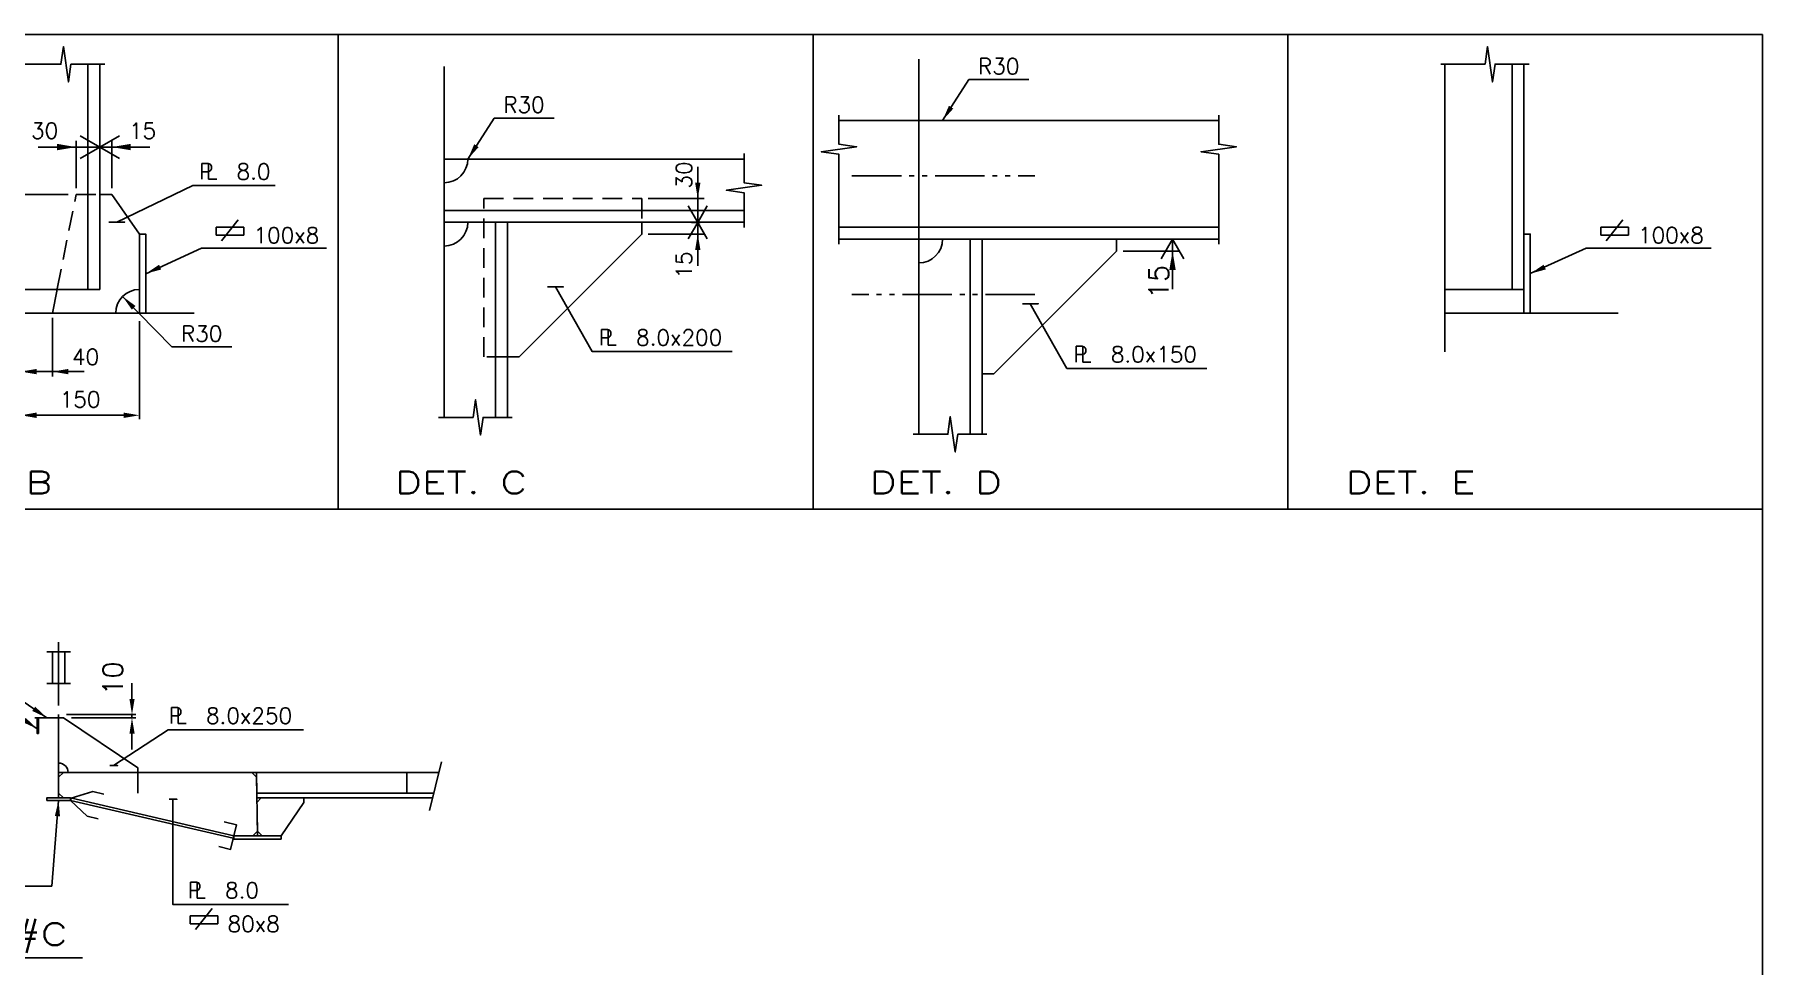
# Model space of a CAD drawing. Extents: x -86245 to 167090, y -69122 to 55245.
# Drawn here: x 30530 to 41450, y 23217 to 29100 of the extents above; entities that cross this region are included whole.
import ezdxf
from ezdxf.enums import TextEntityAlignment as Align

# ---------------------------------------------------------------- set-up
doc = ezdxf.new("R2010")
doc.units = 0
doc.header["$LTSCALE"] = 250
doc.linetypes.add('DASHED', pattern=[0.75, 0.5, -0.25])
doc.linetypes.add('PHANTOM', pattern=[2.1, 1.25, -0.2, 0.125, -0.2, 0.125, -0.2])
doc.layers.get('0').update_dxf_attribs({"linetype": 'CONTINUOUS'})
doc.layers.get('DEFPOINTS').update_dxf_attribs({"linetype": 'CONTINUOUS'})
for name, color, linetype in [('Kuttlinje', 6, 'CONTINUOUS'), ('Ramme', 7, 'CONTINUOUS'), ('S0CO1', 1, 'CONTINUOUS'), ('S0CO2', 2, 'CONTINUOUS'), ('S0CO5', 4, 'CONTINUOUS'), ('S0DA1', 1, 'DASHED'), ('S0DIM', 2, 'CONTINUOUS'), ('S0PH1', 1, 'PHANTOM'), ('S0TX2', 2, 'CONTINUOUS')]:
    doc.layers.add(name, color=color, linetype=linetype)
doc.styles.add('ROMANS', font='romans.shx', dxfattribs={"height": 125})
doc.dimstyles.new('ROAR', dxfattribs={"dimscale": 0.4, "dimtxt": 150, "dimasz": 2.4, "dimexe": 100, "dimexo": 100, "dimgap": 400, "dimtad": 0, "dimdsep": 46, "dimtxsty": 'ROMANS', "dimblk1": 'PILB', "dimblk2": 'PILC', "dimsah": 1, "dimcen": 0, "dimclrd": 1, "dimclre": 1, "dimclrt": 2, "dimadec": 0, "dimazin": 0, "dimtfac": 1, "dimtmove": 2, "dimatfit": 3, "dimldrblk": 'PILB', "dimfxl": 100, "dimtvp": 100, "dimtolj": 1, "dimarcsym": 0})
doc.dimstyles.new('ROAR1', dxfattribs={"dimscale": 0.4, "dimtxt": 2, "dimasz": 2, "dimexe": 75, "dimexo": 75, "dimgap": 500, "dimtad": 0, "dimdsep": 46, "dimtxsty": 'ROMANS', "dimblk1": 'PILD', "dimblk2": 'PILC', "dimsah": 1, "dimcen": 0, "dimclrd": 1, "dimclre": 1, "dimclrt": 2, "dimadec": 0, "dimazin": 0, "dimtfac": 1, "dimtmove": 2, "dimatfit": 3, "dimldrblk": 'PILD', "dimfxl": 1, "dimtvp": 100, "dimtolj": 1, "dimarcsym": 0})
doc.dimstyles.get("Standard").update_dxf_attribs({"dimscale": 50, "dimtxt": 125, "dimasz": 2, "dimexe": 0.5, "dimexo": 1, "dimgap": 1, "dimtad": 1, "dimdsep": 46, "dimtxsty": 'ROMANS', "dimcen": 1.5, "dimclrd": 1, "dimclre": 1, "dimclrt": 2, "dimazin": 2, "dimtfac": 1, "dimtmove": 2, "dimatfit": 3, "dimfxl": 1, "dimtvp": 100, "dimtolj": 1, "dimarcsym": 0})

# ---------------------------------------------------------------- blocks, each defined once
blk = doc.blocks.new('PILD')
at = {"color": 1, "linetype": 'ByBlock'}
blk.add_line((0, 0), (250, 0), dxfattribs=at)
blk.add_solid([(125, 21), (125, -21), (0, 0)], dxfattribs=at)
blk = doc.blocks.new('PILC')
at = {"color": 1, "linetype": 'ByBlock'}
blk.add_line((0, 0), (-250, 0), dxfattribs=at)
blk.add_solid([(-125, 21), (-125, -21), (0, 0)], dxfattribs=at)
blk = doc.blocks.new('*D31')
at = {"layer": 'DEFPOINTS', "color": 0, "transparency": 16777216}
for p in [(-1807, -1761), (-2007, -2005), (-1807, -2130)]:
    blk.add_point(p, dxfattribs=at)
at = {"layer": 'S0DIM', "color": 1, "lineweight": -2, "transparency": 16777216}
for p, q in [((-1807, -1791), (-1807, -2160)), ((-2007, -2035), (-2007, -2160)), ((-2008, -2130), (-2009, -2130)), ((-2007, -2130), (-1807, -2130)), ((-1806, -2130), (-1805, -2130))]:
    blk.add_line(p, q, dxfattribs=at)
at = {"layer": 'S0DIM', "color": 1, "lineweight": -2, "transparency": 16777216, "xscale": 0.8, "yscale": 0.8, "zscale": 0.8}
blk.add_blockref('PILD', (-2007, -2130), dxfattribs=at)
at = {"layer": 'S0DIM', "color": 1, "lineweight": -2, "transparency": 16777216, "xscale": 0.8, "yscale": 0.8, "zscale": 0.8, "rotation": 180}
blk.add_blockref('PILC', (-1807, -2130), dxfattribs=at)
at = {"layer": 'S0DIM', "color": 2, "transparency": 16777216, "insert": (-1597, -2037), "char_height": 100, "attachment_point": 5, "style": 'ROMANS'}
blk.add_mtext('\\A1;40', dxfattribs=at)
blk = doc.blocks.new('*D32')
at = {"layer": 'DEFPOINTS', "color": 0, "transparency": 16777216}
for p in [(-1257, -1761), (-2007, -2005), (-1257, -2406)]:
    blk.add_point(p, dxfattribs=at)
at = {"layer": 'S0CO1', "color": 1, "lineweight": -2, "transparency": 16777216}
for p, q in [((-1257, -1811), (-1257, -2431)), ((-2007, -2055), (-2007, -2431)), ((-1907, -2406), (-1357, -2406))]:
    blk.add_line(p, q, dxfattribs=at)
at = {"layer": 'S0CO1', "color": 1, "transparency": 16777216}
for points in [[(-1907, -2389), (-1907, -2423), (-2007, -2406)], [(-1357, -2389), (-1357, -2423), (-1257, -2406)]]:
    blk.add_solid(points, dxfattribs=at)
at = {"layer": 'S0CO1', "color": 2, "transparency": 16777216, "insert": (-1632, -2306), "char_height": 100, "attachment_point": 5, "style": 'ROMANS'}
blk.add_mtext('\\A1;150', dxfattribs=at)
blk = doc.blocks.new('*D33')
at = {"layer": 'DEFPOINTS', "color": 0, "transparency": 16777216}
for p in [(-1657, -1011), (-2615, -1761), (-2007, -1761)]:
    blk.add_point(p, dxfattribs=at)
at = {"layer": 'S0CO1', "color": 1, "lineweight": -2, "transparency": 16777216}
for p, q in [((-1707, -1011), (-2640, -1011)), ((-2615, -1111), (-2615, -1661)), ((-2057, -1761), (-2640, -1761))]:
    blk.add_line(p, q, dxfattribs=at)
at = {"layer": 'S0CO1', "color": 1, "transparency": 16777216}
for points in [[(-2632, -1111), (-2598, -1111), (-2615, -1011)], [(-2632, -1661), (-2598, -1661), (-2615, -1761)]]:
    blk.add_solid(points, dxfattribs=at)
at = {"layer": 'S0CO1', "color": 2, "transparency": 16777216, "insert": (-2715, -1386), "char_height": 100, "attachment_point": 5, "rotation": 90, "style": 'ROMANS'}
blk.add_mtext('\\A1;150', dxfattribs=at)
blk = doc.blocks.new('PILB')
at = {"color": 1}
for q in [(130, 75), (130, -75)]:
    blk.add_line((0, 0), q, dxfattribs=at)
at = {"color": 1, "linetype": 'ByBlock'}
blk.add_line((0, 0), (250, 0), dxfattribs=at)
blk = doc.blocks.new('*D34')
at = {"layer": 'DEFPOINTS', "color": 0, "transparency": 16777216}
for p in [(-1432, -711), (-1507, -780), (-1432, -1011)]:
    blk.add_point(p, dxfattribs=at)
at = {"layer": 'S0DIM', "color": 1, "lineweight": -2, "transparency": 16777216}
for p, q in [((-1508, -711), (-1509, -711)), ((-1507, -740), (-1507, -671)), ((-1507, -711), (-1432, -711)), ((-1432, -971), (-1432, -671)), ((-1431, -711), (-1430, -711))]:
    blk.add_line(p, q, dxfattribs=at)
at = {"layer": 'S0DIM', "color": 1, "lineweight": -2, "transparency": 16777216, "xscale": 0.9600000000000001, "yscale": 0.9600000000000001, "zscale": 0.9600000000000001}
blk.add_blockref('PILB', (-1507, -711), dxfattribs=at)
at = {"layer": 'S0DIM', "color": 1, "lineweight": -2, "transparency": 16777216, "xscale": 0.9600000000000001, "yscale": 0.9600000000000001, "zscale": 0.9600000000000001, "rotation": 180}
blk.add_blockref('PILC', (-1432, -711), dxfattribs=at)
at = {"layer": 'S0DIM', "color": 2, "transparency": 16777216, "insert": (-1237, -608), "char_height": 100, "attachment_point": 5, "style": 'ROMANS'}
blk.add_mtext('\\A1;15', dxfattribs=at)
blk = doc.blocks.new('*D35')
at = {"layer": 'DEFPOINTS', "color": 0, "transparency": 16777216}
for p in [(-1657, -711), (-1507, -780), (-1657, -1011)]:
    blk.add_point(p, dxfattribs=at)
at = {"layer": 'S0DIM', "color": 1, "lineweight": -2, "transparency": 16777216}
for p, q in [((-1658, -711), (-1659, -711)), ((-1657, -971), (-1657, -671)), ((-1507, -711), (-1657, -711)), ((-1507, -740), (-1507, -671)), ((-1506, -711), (-1505, -711))]:
    blk.add_line(p, q, dxfattribs=at)
at = {"layer": 'S0DIM', "color": 1, "lineweight": -2, "transparency": 16777216, "xscale": 0.9600000000000001, "yscale": 0.9600000000000001, "zscale": 0.9600000000000001, "rotation": 180}
blk.add_blockref('PILB', (-1507, -711), dxfattribs=at)
at = {"layer": 'S0DIM', "color": 1, "lineweight": -2, "transparency": 16777216, "xscale": 0.9600000000000001, "yscale": 0.9600000000000001, "zscale": 0.9600000000000001}
blk.add_blockref('PILC', (-1657, -711), dxfattribs=at)
at = {"layer": 'S0DIM', "color": 2, "transparency": 16777216, "insert": (-1856, -608), "char_height": 100, "attachment_point": 5, "style": 'ROMANS'}
blk.add_mtext('\\A1;30', dxfattribs=at)
blk = doc.blocks.new('*D36')
at = {"layer": 'DEFPOINTS', "color": 0, "transparency": 16777216}
for p in [(-2411, -1611), (-2007, -1611), (-2007, -1761)]:
    blk.add_point(p, dxfattribs=at)
at = {"layer": 'S0CO1', "color": 1, "lineweight": -2, "transparency": 16777216}
for p, q in [((-2411, -1511), (-2411, -1411)), ((-2057, -1611), (-2436, -1611)), ((-2411, -1761), (-2411, -1611)), ((-2057, -1761), (-2436, -1761)), ((-2411, -1861), (-2411, -1961))]:
    blk.add_line(p, q, dxfattribs=at)
at = {"layer": 'S0CO1', "color": 1, "transparency": 16777216}
for points in [[(-2427, -1511), (-2394, -1511), (-2411, -1611)], [(-2427, -1861), (-2394, -1861), (-2411, -1761)]]:
    blk.add_solid(points, dxfattribs=at)
at = {"layer": 'S0CO1', "color": 2, "transparency": 16777216, "insert": (-2492, -1397), "char_height": 100, "attachment_point": 5, "rotation": 90, "style": 'ROMANS'}
blk.add_mtext('\\A1;30', dxfattribs=at)
blk = doc.blocks.new('FLST-2')
at = {"layer": 'S0TX2', "color": 1}
for p, q in [((-256, 101), (-256, 151)), ((-256, 151), (-81, 151)), ((-222, 65), (-117, 198)), ((-81, 151), (-81, 101)), ((-81, 101), (-256, 101))]:
    blk.add_line(p, q, dxfattribs=at)
at = {"layer": 'S0TX2', "style": 'ROMANS'}
blk.add_attdef('FL.ST', (-20, 50), '', height=100, dxfattribs=at)
blk = doc.blocks.new('PLDIM2')
at = {"layer": 'S0TX2', "style": 'ROMANS'}
for s, p in [('P', (-19, 0)), ('L', (23, 0))]:
    blk.add_text(s, height=100, dxfattribs=at).set_placement(p)
blk.add_attdef('XX.X', (168, -1), '', height=100, dxfattribs=at)
blk = doc.blocks.new('*D38')
at = {"layer": 'DEFPOINTS', "color": 0, "transparency": 16777216}
for p in [(53920, 39215), (54273, 39215), (54329, 39290)]:
    blk.add_point(p, dxfattribs=at)
at = {"layer": 'S0DIM', "color": 1, "lineweight": -2, "transparency": 16777216}
for p, q in [((53960, 39215), (54313, 39215)), ((54289, 39290), (54233, 39290)), ((54273, 39291), (54273, 39292)), ((54273, 39290), (54273, 39215)), ((54273, 39214), (54273, 39214))]:
    blk.add_line(p, q, dxfattribs=at)
at = {"layer": 'S0DIM', "color": 1, "lineweight": -2, "transparency": 16777216, "xscale": 0.8, "yscale": 0.8, "zscale": 0.8}
for name, p, rotation in [('PILB', (54273, 39290), 270), ('PILC', (54273, 39215), 90)]:
    blk.add_blockref(name, p, dxfattribs=dict(at, rotation=rotation))
at = {"layer": 'S0DIM', "color": 2, "transparency": 16777216, "insert": (54186, 39020), "char_height": 100, "attachment_point": 5, "rotation": 90, "style": 'ROMANS'}
blk.add_mtext('\\A1;15', dxfattribs=at)
blk = doc.blocks.new('*D39')
at = {"layer": 'DEFPOINTS', "color": 0, "transparency": 16777216}
for p in [(53920, 39440), (54273, 39440), (54329, 39290)]:
    blk.add_point(p, dxfattribs=at)
at = {"layer": 'S0DIM', "color": 1, "lineweight": -2, "transparency": 16777216}
for p, q in [((53960, 39440), (54313, 39440)), ((54273, 39441), (54273, 39442)), ((54273, 39290), (54273, 39440)), ((54289, 39290), (54233, 39290)), ((54273, 39289), (54273, 39289))]:
    blk.add_line(p, q, dxfattribs=at)
at = {"layer": 'S0DIM', "color": 1, "lineweight": -2, "transparency": 16777216, "xscale": 0.8, "yscale": 0.8, "zscale": 0.8}
for name, p, rotation in [('PILC', (54273, 39440), 270), ('PILB', (54273, 39290), 90)]:
    blk.add_blockref(name, p, dxfattribs=dict(at, rotation=rotation))
at = {"layer": 'S0DIM', "color": 2, "transparency": 16777216, "insert": (54186, 39589), "char_height": 100, "attachment_point": 5, "rotation": 90, "style": 'ROMANS'}
blk.add_mtext('\\A1;30', dxfattribs=at)
blk = doc.blocks.new('*D87')
at = {"layer": 'DEFPOINTS', "color": 0, "transparency": 16777216}
for p in [(2328, 1707), (1919, 1632), (2272, 1632)]:
    blk.add_point(p, dxfattribs=at)
at = {"layer": 'S0DIM', "color": 1, "lineweight": -2, "transparency": 16777216}
for p, q in [((2288, 1707), (2232, 1707)), ((2272, 1708), (2272, 1709)), ((2272, 1707), (2272, 1632)), ((1959, 1632), (2312, 1632)), ((2272, 1631), (2272, 1630))]:
    blk.add_line(p, q, dxfattribs=at)
at = {"layer": 'S0DIM', "color": 1, "lineweight": -2, "transparency": 16777216, "xscale": 0.9600000000000001, "yscale": 0.9600000000000001, "zscale": 0.9600000000000001}
for name, p, rotation in [('PILB', (2272, 1707), 270), ('PILC', (2272, 1632), 90)]:
    blk.add_blockref(name, p, dxfattribs=dict(at, rotation=rotation))
at = {"layer": 'S0DIM', "color": 2, "transparency": 16777216, "insert": (2185, 1437), "char_height": 125, "attachment_point": 5, "rotation": 90, "style": 'ROMANS'}
blk.add_mtext('\\A1;15', dxfattribs=at)
blk = doc.blocks.new('ST10073')
at = {"layer": 'S0CO2'}
for p, q in [((1.49, 4), (-1.49, 4)), ((-0.79, 4), (-0.79, 0)), ((0.79, 4), (0.79, 0)), ((-1.49, 0), (1.49, 0))]:
    blk.add_line(p, q, dxfattribs=at)
blk = doc.blocks.new('*D130')
at = {"layer": 'DEFPOINTS', "color": 0, "transparency": 16777216}
for p in [(30683, 24802), (31146, 24802), (30713, 24782)]:
    blk.add_point(p, dxfattribs=at)
at = {"layer": 'S0CO1', "color": 1, "lineweight": -2, "transparency": 16777216}
for p, q in [((31146, 24902), (31146, 25002)), ((30733, 24802), (31171, 24802)), ((31146, 24782), (31146, 24802)), ((30763, 24782), (31171, 24782)), ((31146, 24682), (31146, 24582))]:
    blk.add_line(p, q, dxfattribs=at)
at = {"layer": 'S0CO1', "color": 1, "transparency": 16777216}
for points in [[(31130, 24902), (31163, 24902), (31146, 24802)], [(31130, 24682), (31163, 24682), (31146, 24782)]]:
    blk.add_solid(points, dxfattribs=at)
at = {"layer": 'S0CO1', "color": 2, "transparency": 16777216, "insert": (31025, 25031), "char_height": 125, "attachment_point": 5, "rotation": 90, "style": 'ROMANS'}
blk.add_mtext('\\A1;10', dxfattribs=at)
blk = doc.blocks.new('A')
at = {"layer": 'S0CO1'}
blk.add_lwpolyline([(-3000.003, -2999.995), (0, -2999.995), (0, 0), (-3000.003, 0)], close=True, dxfattribs=at)
at = {"layer": 'S0CO1', "flags": 128}
blk.add_lwpolyline([(-1474.714, -187.369), (-1690.104, -187.369), (-1705.761, -298.774), (-1737.075, -75.964), (-1752.732, -187.369), (-2032.51, -187.369)], dxfattribs=at)
at = {"layer": 'S0CO2'}
for p, q in [((-1582.033, -187.369), (-1582.033, -1611.074)), ((-1507.033, -187.369), (-1507.033, -1611.074)), ((-2007.033, -1611.074), (-1507.033, -1611.074))]:
    blk.add_line(p, q, dxfattribs=at)
blk.add_lwpolyline([(-1507.033, -1011.074), (-1432.033, -1011.074), (-1257.025, -1261.074), (-1257.025, -1611.074, 0.414213562), (-1407.025, -1761.074)], format="xyb", dxfattribs=at)
blk.add_lwpolyline([(-1257.025, -1761.074), (-1257.025, -1261.074), (-1217.025, -1261.074), (-1217.025, -1761.074)], close=True, dxfattribs=at)
blk.add_lwpolyline([(-1807.033, -1761.074), (-1777.033, -1611.074)], dxfattribs=at)
at = {"layer": 'S0CO5'}
for p, q in [((-2007.033, -187.369), (-2007.033, -2005.496)), ((-2007.033, -1761.074), (-911.715, -1761.074))]:
    blk.add_line(p, q, dxfattribs=at)
at = {"layer": 'S0DA1'}
blk.add_lwpolyline([(-1776.002, -1605.92), (-1657.033, -1011.074), (-1510.844, -1011.074)], dxfattribs=at)
at = {"layer": 'S0TX2', "color": 1}
blk.add_lwpolyline([(-1449.549, -1185.227), (-1349.549, -1185.227), (-1399.549, -1185.227), (-920.198, -954.478), (-399.61, -954.478)], dxfattribs=at)
at = {"layer": 'S0TX2'}
ref = blk.add_blockref('PLDIM2', (-859.994, -914.425), dxfattribs=at)
ref.add_attrib('XX.X', '8.0', (-642.998, -915.884), dxfattribs={"height": 100, "style": 'ROMANS'})
blk.add_blockref('FLST-2', (-515.645, -1368.482), dxfattribs=at).add_auto_attribs({'FL.ST': '100x8'})
at = {"layer": 'S0TX2', "style": 'ROMANS'}
blk.add_text('R30', height=100, dxfattribs=at).set_placement((-994.093, -1890.31), align=Align.MIDDLE_LEFT)
at = {"layer": 'S0TX2', "color": 4, "style": 'ROMANS', "width": 1.35}
blk.add_text('DET. B', height=140, dxfattribs=at).set_placement((-2223.593, -2831.222), align=Align.MIDDLE)
at = {"layer": 'S0CO1'}
dim = blk.add_linear_dim(base=(-2615.164, -1761.074), p1=(-1657.033, -1011.074), p2=(-2007.033, -1761.074), angle=90, text='150', dimstyle='STANDARD', dxfattribs=at)
dim.commit()
dim.dimension.update_dxf_attribs({"geometry": '*D33', "text_midpoint": (-2715.164, -1386.074)})
dim = blk.add_linear_dim(base=(-2410.781, -1611.074), p1=(-2007.033, -1761.074), p2=(-2007.033, -1611.074), angle=90, text='30', dimstyle='STANDARD', dxfattribs=at)
dim.commit()
dim.dimension.update_dxf_attribs({"geometry": '*D36', "text_midpoint": (-2491.851, -1397.199), "dimtype": 160})
dim = blk.add_linear_dim(base=(-1257.025, -2406.108), p1=(-2007.033, -2005.496), p2=(-1257.025, -1761.074), text='150', dimstyle='STANDARD', dxfattribs=at)
dim.commit()
dim.dimension.update_dxf_attribs({"geometry": '*D32', "text_midpoint": (-1632.029, -2306.108)})
at = {"layer": 'S0DIM'}
dim = blk.add_linear_dim(base=(-1657.033, -710.663), p1=(-1507.033, -779.572), p2=(-1657.033, -1011.074), angle=180, text='30', dimstyle='ROAR', dxfattribs=at)
dim.commit()
dim.dimension.update_dxf_attribs({"geometry": '*D35', "text_midpoint": (-1856.268, -607.961), "dimtype": 160})
for base, p1, p2, text, dimstyle, picture, middle in [((-1432.033, -710.663), (-1507.033, -779.572), (-1432.033, -1011.074), '15', 'ROAR', '*D34', (-1236.899, -607.961)), ((-1807.033, -2130.362), (-2007.033, -2005.496), (-1807.033, -1761.074), '40', 'ROAR1', '*D31', (-1597.287, -2036.712))]:
    dim = blk.add_linear_dim(base=base, p1=p1, p2=p2, text=text, dimstyle=dimstyle, dxfattribs=at)
    dim.commit()
    dim.dimension.update_dxf_attribs({"geometry": picture, "text_midpoint": middle, "dimtype": 160})
at = {"layer": 'S0CO1'}
for points in [[(-1217.025, -1511.074), (-863.585, -1349.926), (-75.463, -1349.926)], [(-1363.091, -1655.008), (-1052.062, -1974.184), (-672.658, -1974.184)]]:
    blk.add_leader(points, dimstyle='STANDARD', override={"dimgap": 1, "dimtad": 0}, dxfattribs=at)
blk = doc.blocks.new('A$C202F0ADF')
at = {"layer": 'S0CO1'}
blk.add_lwpolyline([(0, 0), (3000.003, 0), (3000.003, 2999.995), (0, 2999.995)], close=True, dxfattribs=at)
at = {"layer": 'S0CO1', "flags": 128}
for points in [[(2563.883, 2247.649), (2563.883, 2063.044), (2675.288, 2047.387), (2452.478, 2016.073), (2563.883, 2000.416), (2563.883, 1781.313)], [(1099.265, 580.595), (914.66, 580.595), (899.003, 469.19), (867.689, 692), (852.032, 580.595), (632.929, 580.595)]]:
    blk.add_lwpolyline(points, dxfattribs=at)
at = {"layer": 'S0CO2'}
for p, q in [((2563.883, 1888.465), (668.619, 1888.465)), ((2563.883, 1813.465), (668.619, 1813.465)), ((993.618, 1813.465), (993.618, 580.595)), ((1068.618, 1813.465), (1068.618, 580.595))]:
    blk.add_line(p, q, dxfattribs=at)
blk.add_lwpolyline([(1918.618, 1813.465), (1918.618, 1738.465), (1143.618, 963.465), (1068.618, 963.465)], dxfattribs=at)
for centre in [(668.619, 2213.464), (668.619, 1813.465)]:
    blk.add_arc(centre, 150, 270, 0, dxfattribs=at)
at = {"layer": 'S0CO5'}
for p, q in [((668.619, 2798.641), (668.619, 580.595)), ((668.619, 2213.464), (2563.883, 2213.464))]:
    blk.add_line(p, q, dxfattribs=at)
at = {"layer": 'S0DA1'}
blk.add_lwpolyline([(1064.044, 963.465), (918.618, 963.465), (918.618, 1963.465), (1918.618, 1963.465), (1918.618, 1816.24)], dxfattribs=at)
at = {"layer": 'S0TX2', "color": 1}
blk.add_lwpolyline([(1322.97, 1405.45), (1422.97, 1405.45), (1372.97, 1405.45), (1604.927, 996.639), (2488.332, 996.639)], dxfattribs=at)
at = {"layer": 'S0TX2'}
ref = blk.add_blockref('PLDIM2', (1665.131, 1036.691), dxfattribs=at)
ref.add_attrib('XX.X', '8.0x200', (1882.127, 1035.232), dxfattribs={"height": 100, "style": 'ROMANS'})
at = {"layer": 'S0TX2', "style": 'ROMANS'}
blk.add_text('R30', height=100, dxfattribs=at).set_placement((1042.87, 2556.318), align=Align.MIDDLE_LEFT)
at = {"layer": 'S0TX2', "color": 4, "style": 'ROMANS', "width": 1.35}
blk.add_text('DET. C', height=140, rotation=360, dxfattribs=at).set_placement((776.41, 168.774), align=Align.MIDDLE)
at = {"layer": 'S0DIM'}
for base, p2, angle, text, picture, middle in [((2271.781, 1963.465), (1918.618, 1963.465), 90, '30', '*D39', (2184.683, 2112.775)), ((2271.781, 1738.465), (1918.618, 1738.465), 270, '15', '*D38', (2184.683, 1543.332))]:
    dim = blk.add_linear_dim(base=base, p1=(2327.862, 1813.465), p2=p2, angle=angle, text=text, dimstyle='ROAR', dxfattribs=at)
    dim.commit()
    dim.dimension.update_dxf_attribs({"geometry": picture, "text_midpoint": middle, "dimtype": 128, "insert": (-52001.295, -37476.672)})
at = {"layer": 'S0CO1'}
blk.add_leader([(818.619, 2213.464), (984.901, 2472.443), (1364.305, 2472.443)], dimstyle='STANDARD', override={"dimgap": 1, "dimtad": 0}, dxfattribs=at)
blk = doc.blocks.new('A$C00E43B93')
at = {"layer": 'S0CO1'}
blk.add_lwpolyline([(0, 0), (3000.003, 0), (3000.003, 2999.995), (0, 2999.995)], close=True, dxfattribs=at)
at = {"layer": 'S0CO1', "flags": 128}
for points in [[(163.535, 2491.117), (163.535, 2306.513), (274.94, 2290.856), (52.13, 2259.542), (163.535, 2243.885), (163.535, 1674.78)], [(2563.883, 2491.117), (2563.883, 2306.513), (2675.288, 2290.856), (2452.478, 2259.542), (2563.883, 2243.885), (2563.883, 1674.78)], [(1099.265, 474.062), (914.66, 474.062), (899.003, 362.657), (867.689, 585.468), (852.032, 474.062), (632.929, 474.062)]]:
    blk.add_lwpolyline(points, dxfattribs=at)
at = {"layer": 'S0CO2'}
for p, q in [((2563.883, 1781.933), (163.535, 1781.933)), ((2563.883, 1706.933), (163.535, 1706.933)), ((993.618, 1706.933), (993.618, 474.062)), ((1068.618, 1706.933), (1068.618, 474.062))]:
    blk.add_line(p, q, dxfattribs=at)
blk.add_lwpolyline([(1918.618, 1706.933), (1918.618, 1631.933), (1143.618, 856.933), (1068.618, 856.933)], dxfattribs=at)
blk.add_arc((668.619, 1706.933), 150, 270, 0, dxfattribs=at)
at = {"layer": 'S0CO5'}
for p, q in [((668.619, 2844.461), (668.619, 474.062)), ((163.535, 2456.933), (2563.883, 2456.933))]:
    blk.add_line(p, q, dxfattribs=at)
at = {"layer": 'S0PH1'}
for points in [[(245.888, 2106.933), (1402.133, 2106.933)], [(1402.133, 1356.933), (245.888, 1356.933)]]:
    blk.add_lwpolyline(points, dxfattribs=at)
at = {"layer": 'S0TX2', "color": 1}
blk.add_lwpolyline([(1322.97, 1298.917), (1422.97, 1298.917), (1372.97, 1298.917), (1604.927, 890.106), (2488.332, 890.106)], dxfattribs=at)
at = {"layer": 'S0TX2'}
ref = blk.add_blockref('PLDIM2', (1665.131, 930.158), dxfattribs=at)
ref.add_attrib('XX.X', '8.0x150', (1882.127, 928.699), dxfattribs={"height": 100, "style": 'ROMANS'})
at = {"layer": 'S0TX2', "style": 'ROMANS'}
blk.add_text('R30', height=100, dxfattribs=at).set_placement((1042.87, 2799.786), align=Align.MIDDLE_LEFT)
at = {"layer": 'S0TX2', "color": 4, "style": 'ROMANS', "width": 1.35}
blk.add_text('DET. D', height=140, rotation=360, dxfattribs=at).set_placement((776.41, 168.774), align=Align.MIDDLE)
at = {"layer": 'S0DIM'}
dim = blk.add_linear_dim(base=(2271.781, 1631.933), p1=(2327.862, 1706.933), p2=(1918.618, 1631.933), angle=270, text='15', dimstyle='ROAR', dxfattribs=at)
dim.commit()
dim.dimension.update_dxf_attribs({"geometry": '*D87', "text_midpoint": (2184.683, 1436.799), "dimtype": 160})
at = {"layer": 'S0CO1'}
blk.add_leader([(818.619, 2456.933), (984.901, 2715.912), (1364.305, 2715.912)], dimstyle='STANDARD', override={"dimgap": 1, "dimtad": 0}, dxfattribs=at)
blk = doc.blocks.new('A$C2B63273E')
at = {"layer": 'S0CO1'}
blk.add_lwpolyline([(0, 0), (3000, 0), (3000, 3000), (0, 3000)], close=True, dxfattribs=at)
at = {"layer": 'S0CO1', "flags": 128}
blk.add_lwpolyline([(1525, 2813), (1310, 2813), (1294, 2701), (1263, 2924), (1247, 2813), (967, 2813)], dxfattribs=at)
at = {"layer": 'S0CO2'}
for p, q in [((1418, 2813), (1418, 1389)), ((1493, 2813), (1493, 1389)), ((993, 1389), (1493, 1389))]:
    blk.add_line(p, q, dxfattribs=at)
blk.add_lwpolyline([(1493, 1239), (1493, 1739), (1533, 1739), (1533, 1239)], close=True, dxfattribs=at)
at = {"layer": 'S0CO5'}
for p, q in [((993, 2813), (993, 994)), ((993, 1239), (2088, 1239))]:
    blk.add_line(p, q, dxfattribs=at)
at = {"layer": 'S0TX2'}
blk.add_blockref('FLST-2', (2234, 1632), dxfattribs=at).add_auto_attribs({'FL.ST': '100x8'})
at = {"layer": 'S0TX2', "color": 4, "style": 'ROMANS', "width": 1.35}
blk.add_text('DET. E', height=140, dxfattribs=at).set_placement((776, 169), align=Align.MIDDLE)
at = {"layer": 'S0CO1'}
blk.add_leader([(1533, 1489), (1886, 1650), (2675, 1650)], dimstyle='STANDARD', override={"dimgap": 1, "dimtad": 0}, dxfattribs=at)

msp = doc.modelspace()

# ---------------------------------------------------------------- linework, layer by layer
at = {"layer": 'Kuttlinje', "linetype": 'ByBlock'}
msp.add_line((30682.563, 25260.382), (30682.563, 24859.467), dxfattribs=at)
at = {"layer": 'Ramme', "color": 6}
msp.add_lwpolyline([(0, 0), (41450, 0), (41450, 29100), (0, 29100)], close=True, dxfattribs=at)
at = {"layer": 'S0CO1'}
for p, q in [((33026.998, 24195.669), (33101.202, 24503.749)), ((31934.862, 24306.039), (33053.582, 24306.039)), ((31935.393, 24276.039), (33046.356, 24276.039))]:
    msp.add_line(p, q, dxfattribs=at)
msp.add_lwpolyline([(30682.563, 24496.039), (30682.563, 24782.059), (30712.563, 24782.059), (31182.563, 24466.039), (31182.563, 24436.039), (30742.563, 24436.039, 0.414213562)], format="xyb", close=True, dxfattribs=at)
msp.add_lwpolyline([(31789.638, 24036.036), (31909.638, 24036.036), (31939.107, 24066.032), (31933.093, 24406.044), (31902.563, 24436.039), (30712.563, 24436.039), (30682.563, 24406.039), (30682.563, 24306.039), (30712.563, 24276.039), (30757.563, 24276.039)], close=True, dxfattribs=at)
for points in [[(30969.151, 24299.441), (30899.246, 24316.177), (30761.202, 24275.193), (30757.477, 24259.633), (30861.992, 24160.575), (30931.896, 24143.839)], [(30757.477, 24259.632), (31785.912, 24020.476)], [(31939.107, 24066.032), (31969.638, 24036.036), (32089.638, 24036.036), (32232.563, 24246.039), (32232.563, 24276.039), (31962.563, 24276.039), (31935.922, 24246.099)], [(31728.9, 24124.612), (31806.402, 24106.057), (31769.148, 23950.455), (31695.413, 23968.108)]]:
    msp.add_lwpolyline(points, dxfattribs=at)
at = {"layer": 'S0CO2'}
for points in [[(30607.563, 24260.039), (30757.563, 24260.039), (30757.563, 24276.039), (30607.563, 24276.039)], [(32089.638, 24016.036), (31789.638, 24016.036), (31789.638, 24036.036), (32089.638, 24036.036)]]:
    msp.add_lwpolyline(points, close=True, dxfattribs=at)
at = {"layer": 'S0CO5'}
for p, q in [((30682.563, 24276.039), (30682.563, 24802.058)), ((33084.894, 24436.039), (30682.563, 24436.039)), ((31932.563, 24436.039), (31939.638, 24036.036))]:
    msp.add_line(p, q, dxfattribs=at)
at = {"layer": 'S0CO5', "color": 8}
msp.add_line((30682.563, 24782.058), (30532.563, 24782.058), dxfattribs=at)
msp.add_lwpolyline([(30555.563, 24682.058), (30555.563, 24782.058), (30547.563, 24782.058), (30547.563, 24682.058)], close=True, dxfattribs=at)
at = {"layer": 'S0DA1'}
for p, q in [((31182.563, 24306.039), (31182.563, 24436.039)), ((32882.563, 24306.039), (32882.563, 24436.039))]:
    msp.add_line(p, q, dxfattribs=at)
at = {"layer": 'S0TX2', "color": 1}
msp.add_line((29722.538, 23264.763), (30832.545, 23264.763), dxfattribs=at)
for points in [[(31006.3, 24479.973), (31054.608, 24479.973), (31029.608, 24479.973), (31374.151, 24706.36), (32228.97, 24706.36)], [(31381.856, 24267.44), (31430.164, 24267.44), (31405.164, 24267.44), (31403.72, 23603.294), (32135.165, 23603.294)]]:
    msp.add_lwpolyline(points, dxfattribs=at)

# ---------------------------------------------------------------- block references
at = {"layer": 'S0CO1'}
for name, p in [('A', (32449.991, 29100)), ('A$C202F0ADF', (32449.991, 26100.005)), ('A$C00E43B93', (35449.994, 26100.005)), ('A$C2B63273E', (38449.997, 26100.005))]:
    msp.add_blockref(name, p, dxfattribs=at)
at = {"layer": 'S0CO1', "xscale": -50, "yscale": 50, "zscale": 50}
msp.add_blockref('ST10073', (30682.563, 24999.736), dxfattribs=at)
at = {"layer": 'S0TX2'}
ref = msp.add_blockref('PLDIM2', (31396.943, 24746.413), dxfattribs=at)
ref.add_attrib('XX.X', '8.0x250', (31613.939, 24744.953), dxfattribs={"height": 100, "style": 'ROMANS'})
ref = msp.add_blockref('PLDIM2', (31517.689, 23643.347), dxfattribs=at)
ref.add_attrib('XX.X', '8.0', (31734.685, 23641.888), dxfattribs={"height": 100, "style": 'ROMANS'})
msp.add_blockref('FLST-2', (31770.278, 23379.786), dxfattribs=at).add_auto_attribs({'FL.ST': '80x8'})

# ---------------------------------------------------------------- texts
at = {"layer": 'S0TX2', "color": 4, "style": 'ROMANS', "width": 1.35}
msp.add_text('DET #C', height=140, dxfattribs=at).set_placement((30277.645, 23404.475), align=Align.MIDDLE)

# ---------------------------------------------------------------- dimensions: what is measured, and where the dimension line sits
at = {"layer": 'S0CO1'}
dim = msp.add_linear_dim(base=(31146.271, 24802.059), p1=(30712.563, 24782.059), p2=(30682.563, 24802.059), angle=90, text='10', dimstyle='STANDARD', dxfattribs=at)
dim.commit()
dim.dimension.update_dxf_attribs({"geometry": '*D130', "text_midpoint": (31025.123, 25030.778), "dimtype": 160})

# ---------------------------------------------------------------- leaders
for points in [[(30547.563, 24712.403), (30154.014, 24979.944), (29651.515, 24979.944)], [(30607.563, 24782.058), (30321.654, 24979.944), (29959.053, 24979.944)], [(30682.563, 24260.039), (30640.38, 23717.424), (29914.913, 23717.424)]]:
    msp.add_leader(points, dimstyle='STANDARD', override={"dimgap": 1, "dimtad": 0}, dxfattribs=at)

doc.saveas('drawing.dxf')
